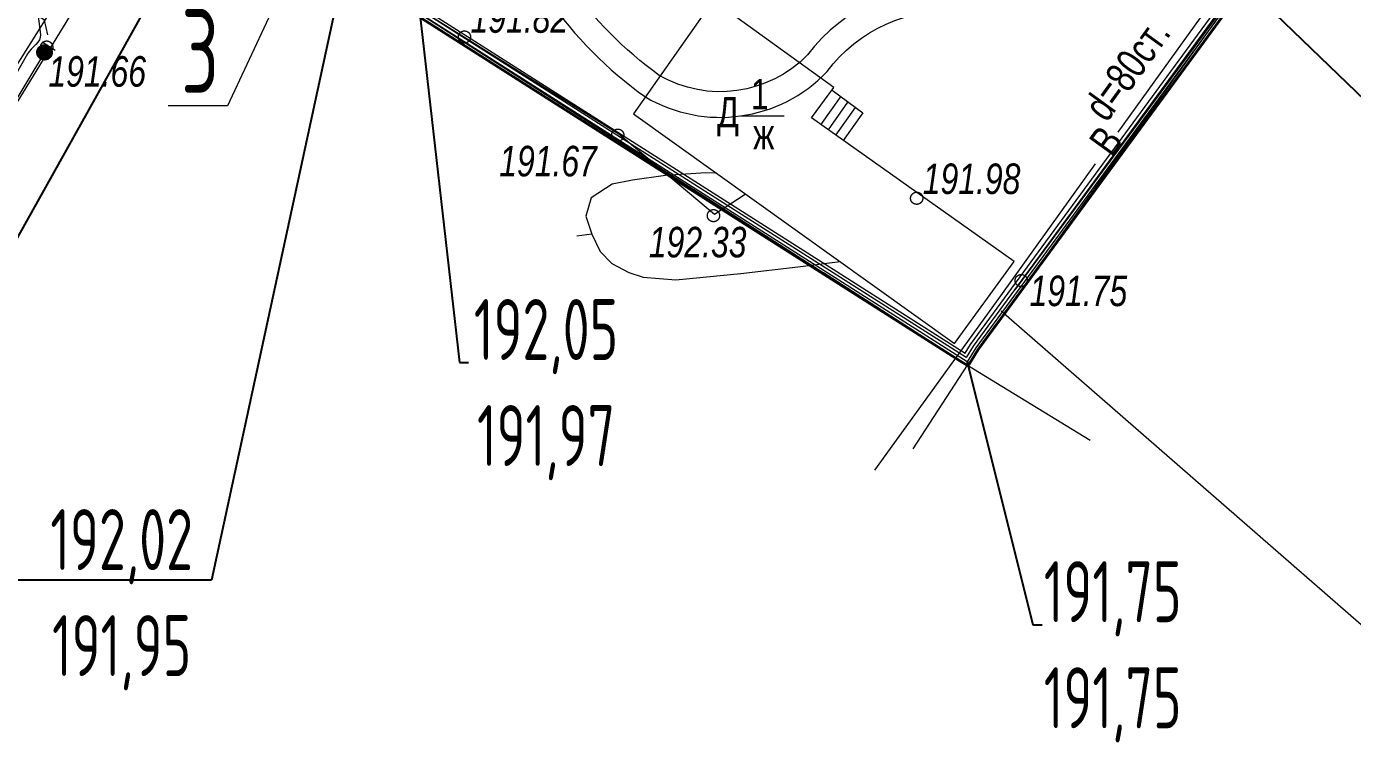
# Model space of a CAD drawing. Header units: millimetres. Extents: x -38151500 to -28914887, y -20564105 to -20349562.
# Drawn here: x -36502949 to -36459438, y -20536376 to -20512892 of the extents above; entities that cross this region are included whole.
import ezdxf
from ezdxf.xclip import XClip

# ---------------------------------------------------------------- set-up
doc = ezdxf.new("R2010")
doc.units = ezdxf.units.MM
doc.header["$MEASUREMENT"] = 0
doc.header["$XCLIPFRAME"] = 0
doc.layers.add('!!! ПОДОСНОВА', color=7, linetype='Continuous')
for name, color, linetype, lineweight in [('Новый_ГП_Верт_отметки_Ном._пера__12', 12, 'Continuous', 40), ('Новый_ГП_Верт_отметки_Ном._пера__7', 7, 'Continuous', 25), ('Новый_ГП_Граница участка_Ном._пера__1', 1, 'Continuous', 40), ('Новый_ГП_Ограждение_Ном._пера__152', 152, 'Continuous', 18), ('Новый_ГП_Текст_Ном._пера__250', 7, 'Continuous', 20), ('Новый_ГП_Тротуар_Дорожки_Ном._пера__24', 26, 'Continuous', 13), ('Чертеж_1_Новофедоровское_снт 28_07$0$tp_Здания_Ном._пера__253', 252, 'Continuous', 18), ('Чертеж_1_Новофедоровское_снт 28_07$0$tp_отметки_новые_Ном._пера__253', 252, 'Continuous', 18), ('Чертеж_1_Новофедоровское_снт 28_07$0$U_ТЕКСТ_БЕЛЫЙ_Ном._пера__253', 252, 'Continuous', 18), ('Чертеж_1_Новый_ГП_Топография_Ном._пера__253', 252, 'Continuous', 18), ('Чертеж_1_Новый_Новофедоровское_снт 28_07$0$tp_Здания_Ном._пера__253', 252, 'Continuous', 18), ('Чертеж_1_Новый_Новофедоровское_снт 28_07$0$tp_канавы_Ном._пера__253', 252, 'Continuous', 18), ('Чертеж_1_Новый_Новофедоровское_снт 28_07$0$tp_ЛЭП нн_Ном._пера__253', 252, 'Continuous', 18), ('Чертеж_1_Новый_Новофедоровское_снт 28_07$0$tp_Ограждения ДЕР_Ном._пера__253', 252, 'Continuous', 18), ('Чертеж_1_Новый_Новофедоровское_снт 28_07$0$tp_Ограждения мет_Ном._пера__253', 252, 'Continuous', 18), ('Чертеж_1_Новый_Новофедоровское_снт 28_07$0$tp_Ограждения рабица_Ном._пера__253', 252, 'Continuous', 18), ('Чертеж_1_Новый_Новофедоровское_снт 28_07$0$tp_Ограждения_Ном._пера__253', 252, 'Continuous', 18), ('Чертеж_1_Новый_Новофедоровское_снт 28_07$0$tp_Ограждения_Ном._пера__7', 7, 'Continuous', 18), ('Чертеж_1_Новый_Новофедоровское_снт 28_07$0$tp_отметки_новые_Ном._пера__7', 7, 'Continuous', 18), ('Чертеж_1_Новый_Новофедоровское_снт 28_07$0$tp_рельеф_Ном._пера__253', 252, 'Continuous', 18), ('Чертеж_1_Новый_Новофедоровское_снт 28_07$0$tp_трубы под дорогой_Ном._пера__253', 252, 'Continuous', 18), ('Чертеж_1_Новый_Новофедоровское_снт 28_07$0$U_Водопровод_Ном._пера__253', 252, 'Continuous', 18)]:
    doc.layers.add(name, color=color, linetype=linetype, lineweight=lineweight)
doc.styles.add('РЎР“Р•РќР•Р\xa0РР\xa0_РЎРўРР›Р¬_1', font='arial.ttf', dxfattribs={"width": 0.75})
doc.styles.add('РЎР“Р•РќР•Р\xa0РР\xa0_РЎРўРР›Р¬_3', font='arial.ttf', dxfattribs={"width": 0.749999})
doc.styles.add('РЎР“Р•РќР•Р\xa0РР\xa0_РЎРўРР›Р¬_6', font='', dxfattribs={"width": 0.8})
doc.styles.get('РЎР“Р•РќР•Р\xa0РР\xa0_РЎРўРР›Р¬_6').set_extended_font_data('GOST_type_A')
doc.linetypes.add('МЕЖА', pattern='A,0,[7,РіРµРЅРїРїР»Р°РЅ 2025_06_18 dima РІР°СЂРёР°РЅС‚ 21.Shx,S=39.68254,R=0,X=0,Y=1.38778e-17],-5480,0', length=5480)
doc.linetypes.add('Новофедоровское_снт 28_07$0$l474_2o', pattern='A,0,[3,РіРµРЅРїРїР»Р°РЅ 2025_06_18 dima РІР°СЂРёР°РЅС‚ 21.Shx,S=31.746032,R=0,X=0,Y=0],-5000,0', length=5000)
doc.linetypes.add('Новофедоровское_снт 28_07$0$З ДЕРЕВ', pattern='A,0,[2,РіРµРЅРїРїР»Р°РЅ 2025_06_18 dima РІР°СЂРёР°РЅС‚ 21.Shx,S=19.84127,R=0,X=0,Y=0.2],-2500,0', length=2500)
doc.linetypes.add('Новофедоровское_снт 28_07$0$ЗАБОР_СЕТКА', pattern='A,0,[1,РіРµРЅРїРїР»Р°РЅ 2025_06_18 dima РІР°СЂРёР°РЅС‚ 21.Shx,S=39.68254,R=0,X=0,Y=2.77556e-17],-5000,0', length=5000)
doc.linetypes.add('Новофедоровское_снт 28_07$0$МЕЖА', pattern='A,0,[5,РіРµРЅРїРїР»Р°РЅ 2025_06_18 dima РІР°СЂРёР°РЅС‚ 21.Shx,S=46.746032,R=0,X=0,Y=6.93889e-18],-6500,0', length=6500)

# ---------------------------------------------------------------- blocks, each defined once
blk = doc.blocks.new('Чертеж_2_1', base_point=(1613432, -7296))
at = {"layer": 'Чертеж_1_Новый_ГП_Топография_Ном._пера__253', "color": 252, "linetype": 'Новофедоровское_снт 28_07$0$МЕЖА', "lineweight": 18, "flags": 128}
for points in [[(-36508768, -20524360), (-36508728, -20524296), (-36498241, -20507196), (-36472071, -20524004), (-36460510, -20507967), (-36450594, -20495163), (-36452348, -20487946), (-36454353, -20480799), (-36459846, -20482761), (-36462701, -20481924), (-36476972, -20473145), (-36467023, -20456936), (-36474632, -20452238), (-36515663, -20519982)], [(-36477798, -20473796), (-36458398, -20485776), (-36455928, -20481776), (-36451488, -20493826), (-36461218, -20507436), (-36460358, -20507996), (-36471718, -20523486), (-36472048, -20524026), (-36472318, -20523856), (-36496798, -20508276), (-36486118, -20491166), (-36487828, -20490046)]]:
    blk.add_lwpolyline(points, close=True, dxfattribs=at)
at = {"layer": 'Чертеж_1_Новый_Новофедоровское_снт 28_07$0$tp_Здания_Ном._пера__253', "color": 252, "linetype": 'Continuous', "lineweight": 18, "flags": 128}
blk.add_lwpolyline([(-36472493, -20523295), (-36470542, -20520603), (-36477195, -20515890), (-36476455, -20514894), (-36480412, -20512035), (-36483027, -20515756)], close=True, dxfattribs=at)
for points in [[(-36476882, -20516112), (-36476239, -20515206)], [(-36476515, -20514975), (-36475505, -20515726), (-36476147, -20516632)], [(-36476637, -20516286), (-36475994, -20515379)], [(-36476392, -20516459), (-36475750, -20515552)], [(-36479482, -20515820), (-36478086, -20515820)]]:
    blk.add_lwpolyline(points, dxfattribs=at)
at = {"layer": 'Чертеж_1_Новый_Новофедоровское_снт 28_07$0$tp_канавы_Ном._пера__253', "color": 252, "linetype": 'Continuous', "lineweight": 18, "flags": 128}
blk.add_lwpolyline([(-36502564, -20512546), (-36502491, -20513161), (-36502496, -20513250), (-36502527, -20513333), (-36502580, -20513411), (-36502645, -20513486), (-36502792, -20513632), (-36502860, -20513707), (-36502915, -20513787), (-36503329, -20514524), (-36504006, -20515688), (-36504703, -20516844), (-36506129, -20519139), (-36507555, -20521431), (-36508252, -20522583), (-36508929, -20523743), (-36508942, -20523779), (-36508944, -20523820), (-36508920, -20523899), (-36508864, -20523979), (-36508791, -20524037), (-36506930, -20525023)], dxfattribs=at)
at = {"layer": 'Чертеж_1_Новый_Новофедоровское_снт 28_07$0$tp_ЛЭП нн_Ном._пера__253', "color": 252, "linetype": 'Continuous', "lineweight": 18, "flags": 128}
blk.add_lwpolyline([(-36510768, -20525995), (-36509656, -20524332), (-36489043, -20491490), (-36464006, -20451362), (-36462797, -20449768)], dxfattribs=at)
at = {"layer": 'Чертеж_1_Новый_Новофедоровское_снт 28_07$0$tp_Ограждения ДЕР_Ном._пера__253', "color": 252, "linetype": 'Новофедоровское_снт 28_07$0$З ДЕРЕВ', "lineweight": 18, "flags": 128}
blk.add_lwpolyline([(-36459846, -20482761), (-36454353, -20480799), (-36452347, -20487948), (-36450594, -20495163), (-36460510, -20507967), (-36470268, -20521186), (-36470515, -20521528)], dxfattribs=at)
at = {"layer": 'Чертеж_1_Новый_Новофедоровское_снт 28_07$0$tp_Ограждения мет_Ном._пера__253', "color": 252, "linetype": 'Новофедоровское_снт 28_07$0$l474_2o', "lineweight": 18, "flags": 128}
for points in [[(-36476796, -20520957), (-36472071, -20524004), (-36468047, -20526464)], [(-36473849, -20526750), (-36472071, -20524004)]]:
    blk.add_lwpolyline(points, dxfattribs=at)
at = {"layer": 'Чертеж_1_Новый_Новофедоровское_снт 28_07$0$tp_Ограждения рабица_Ном._пера__253', "color": 252, "linetype": 'Новофедоровское_снт 28_07$0$ЗАБОР_СЕТКА', "lineweight": 18, "flags": 128}
for points in [[(-36498241, -20507196), (-36488578, -20513241), (-36483510, -20516413), (-36480370, -20519049), (-36479365, -20518387)], [(-36502358, -20513741), (-36508729, -20524298), (-36506479, -20525612)]]:
    blk.add_lwpolyline(points, dxfattribs=at)
at = {"layer": 'Чертеж_1_Новый_Новофедоровское_снт 28_07$0$tp_Ограждения_Ном._пера__253', "color": 252, "linetype": 'Continuous', "lineweight": 18, "flags": 128}
blk.add_lwpolyline([(-36502431, -20513400), (-36502007, -20513666)], dxfattribs=at)
at = {"layer": 'Чертеж_1_Новый_Новофедоровское_снт 28_07$0$tp_Ограждения_Ном._пера__7', "color": 7, "linetype": 'Continuous', "lineweight": 18}
for p, q in [((-36502575, -20513619), (-36502140, -20513619)), ((-36502556, -20513589), (-36502161, -20513589)), ((-36502529, -20513559), (-36502188, -20513559)), ((-36502490, -20513529), (-36502227, -20513529)), ((-36502419, -20513499), (-36502299, -20513499)), ((-36502607, -20513739), (-36502108, -20513739)), ((-36502606, -20513769), (-36502111, -20513769)), ((-36502605, -20513709), (-36502111, -20513709)), ((-36502601, -20513799), (-36502115, -20513799)), ((-36502600, -20513679), (-36502117, -20513679)), ((-36502591, -20513829), (-36502124, -20513829)), ((-36502589, -20513649), (-36502126, -20513649)), ((-36502577, -20513859), (-36502139, -20513859)), ((-36502559, -20513889), (-36502158, -20513889)), ((-36502533, -20513919), (-36502184, -20513919)), ((-36502496, -20513949), (-36502221, -20513949)), ((-36502432, -20513979), (-36502282, -20513979))]:
    blk.add_line(p, q, dxfattribs=at)
blk.add_circle((-36502358, -20513741), 250, dxfattribs=at)
at = {"layer": 'Чертеж_1_Новый_Новофедоровское_снт 28_07$0$tp_отметки_новые_Ном._пера__7', "color": 7, "linetype": 'Continuous', "lineweight": 18}
for centre in [(-36488578, -20513236), (-36502288, -20513566), (-36483548, -20516456), (-36473738, -20518526), (-36480408, -20519096), (-36470308, -20521226)]:
    blk.add_circle(centre, 200, dxfattribs=at)
at = {"layer": 'Чертеж_1_Новый_Новофедоровское_снт 28_07$0$tp_рельеф_Ном._пера__253', "color": 252, "linetype": 'Continuous', "lineweight": 18, "flags": 128}
for points in [[(-36480317, -20517695), (-36480817, -20517700), (-36481978, -20517776), (-36483061, -20517928), (-36483728, -20518058), (-36484418, -20518508), (-36484592, -20519115), (-36484399, -20519705), (-36484120, -20520274), (-36483744, -20520661), (-36483185, -20520961), (-36482716, -20521111), (-36481642, -20521205), (-36479511, -20520989), (-36477641, -20520780), (-36476252, -20520604)], [(-36484399, -20519705), (-36484895, -20519770)]]:
    blk.add_lwpolyline(points, dxfattribs=at)
at = {"layer": 'Чертеж_1_Новый_Новофедоровское_снт 28_07$0$tp_трубы под дорогой_Ном._пера__253', "color": 252, "linetype": 'Continuous', "lineweight": 18, "flags": 128}
blk.add_lwpolyline([(-36502245, -20513170), (-36502354, -20512682), (-36502777, -20512414), (-36503264, -20512524)], dxfattribs=at)
at = {"layer": 'Чертеж_1_Новый_Новофедоровское_снт 28_07$0$U_Водопровод_Ном._пера__253', "color": 252, "linetype": 'Continuous', "lineweight": 18, "flags": 128}
for points in [[(-36459037, -20505099), (-36467134, -20516360)], [(-36467879, -20517396), (-36470991, -20521726), (-36475127, -20527445)]]:
    blk.add_lwpolyline(points, dxfattribs=at)
at = {"layer": 'Чертеж_1_Новофедоровское_снт 28_07$0$tp_Здания_Ном._пера__253', "color": 252, "linetype": 'Continuous', "lineweight": 18, "char_height": 1000, "style": 'РЎР“Р•РќР•Р\xa0РР\xa0_РЎРўРР›Р¬_3'}
for s, insert, attachment_point in [('\\A1;{\\pql;\\fArial|b0|i0|c204|p0;\\W0.749999;1}', (-36479177, -20515109), 4), ('\\A1;{\\pql;\\fArial|b0|i0|c204|p0;\\W0.749999;Д}', (-36480283, -20516491), 7), ('\\A1;{\\pql;\\fArial|b0|i0|c204|p0;\\W0.749999;ж}', (-36479108, -20516424), 4)]:
    blk.add_mtext(s, dxfattribs=dict(at, insert=insert, attachment_point=attachment_point))
at = {"layer": 'Чертеж_1_Новофедоровское_снт 28_07$0$tp_отметки_новые_Ном._пера__253', "color": 252, "linetype": 'Continuous', "lineweight": 18, "char_height": 1000, "attachment_point": 7, "style": 'РЎР“Р•РќР•Р\xa0РР\xa0_РЎРўРР›Р¬_1'}
for s, insert in [('\\A1;{\\pql;\\fArial|b0|i1|c204|p0;\\W0.750000;191.82}', (-36488379, -20513111)), ('\\A1;{\\pql;\\fArial|b0|i1|c204|p0;\\W0.750000;191.66}', (-36502231, -20514880)), ('\\A1;{\\pql;\\fArial|b0|i1|c204|p0;\\W0.750000;191.67}', (-36487437, -20517821)), ('\\A1;{\\pql;\\fArial|b0|i1|c204|p0;\\W0.750000;191.98}', (-36473539, -20518401)), ('\\A1;{\\pql;\\fArial|b0|i1|c204|p0;\\W0.750000;192.33}', (-36482529, -20520479)), ('\\A1;{\\pql;\\fArial|b0|i1|c204|p0;\\W0.750000;191.75}', (-36470035, -20522077))]:
    blk.add_mtext(s, dxfattribs=dict(at, insert=insert))
at = {"layer": 'Чертеж_1_Новофедоровское_снт 28_07$0$U_ТЕКСТ_БЕЛЫЙ_Ном._пера__253', "color": 252, "linetype": 'Continuous', "lineweight": 18, "char_height": 1000, "attachment_point": 7, "rotation": 54.132, "style": 'РЎР“Р•РќР•Р\xa0РР\xa0_РЎРўРР›Р¬_3'}
for s, insert in [('\\A1;{\\pql;\\fArial|b0|i0|c204|p0;\\W0.749999;d=80ст.}', (-36467490, -20516077)), ('\\A1;{\\pql;\\fArial|b0|i0|c204|p0;\\W0.749999;В}', (-36467323, -20517219))]:
    blk.add_mtext(s, dxfattribs=dict(at, insert=insert))

msp = doc.modelspace()

# ---------------------------------------------------------------- linework, layer by layer
at = {"layer": 'Новый_ГП_Верт_отметки_Ном._пера__7', "color": 7, "linetype": 'Continuous', "lineweight": 25}
for p, q in [((-36490673.9, -20506867.08), (-36488743.65, -20523913.27)), ((-36496797.87, -20508275.8), (-36509565.59, -20531096.09)), ((-36492157.63, -20509241.21), (-36496879.15, -20531055.08)), ((-36464953.67, -20509597.51), (-36439517.04, -20534158.64)), ((-36488743.65, -20523913.27), (-36488443.65, -20523913.27)), ((-36472080.91, -20523888.08), (-36469922.2, -20532512.74)), ((-36497179.15, -20531055.08), (-36503875.15, -20531055.08)), ((-36496879.15, -20531055.08), (-36497179.15, -20531055.08)), ((-36469922.2, -20532512.74), (-36469622.2, -20532512.74))]:
    msp.add_line(p, q, dxfattribs=at)
at = {"layer": 'Новый_ГП_Граница участка_Ном._пера__1', "color": 1, "linetype": 'МЕЖА', "lineweight": 40}
msp.add_lwpolyline([(-36477797.87, -20473795.8), (-36458397.87, -20485775.8), (-36455927.87, -20481775.8), (-36451487.87, -20493825.8), (-36461217.87, -20507435.8), (-36460357.87, -20507995.8), (-36471717.87, -20523485.8), (-36472047.87, -20524025.8), (-36472317.87, -20523855.8), (-36496797.87, -20508275.8), (-36486117.87, -20491165.8), (-36487827.87, -20490045.8)], close=True, dxfattribs=at)
at = {"layer": 'Новый_ГП_Ограждение_Ном._пера__152', "color": 152, "linetype": 'Continuous', "lineweight": 18}
msp.add_lwpolyline([(-36495595.52, -20506916.11), (-36496385.92, -20508182.38), (-36472145.35, -20523609.99), (-36471967.27, -20523318.57), (-36460787.35, -20508074.13), (-36461644.15, -20507516.22), (-36451824.28, -20493780.51), (-36455996.34, -20482457.67), (-36458300.24, -20486188.68), (-36477700.19, -20474208.71), (-36480034.38, -20477990.43), (-36480203.59, -20477883.78), (-36477765.31, -20473933.43), (-36458365.33, -20485913.42), (-36455950.7, -20482003.09), (-36451600.01, -20493810.7), (-36461359.97, -20507462.6), (-36460501.03, -20508021.91), (-36471801, -20523430.06), (-36472080.91, -20523888.08), (-36496660.55, -20508244.66), (-36495765.13, -20506810.13), (-36495595.65, -20506916.03)], dxfattribs=at)
msp.add_lwpolyline([(-36477732.75, -20474071.07), (-36458332.79, -20486051.05), (-36455973.52, -20482230.38), (-36451712.14, -20493795.6), (-36461502.06, -20507489.41), (-36460644.19, -20508048.02), (-36471884.14, -20523374.32), (-36472113.13, -20523749.03), (-36496523.23, -20508213.52), (-36485844.6, -20491105.7), (-36487555.42, -20489985.17)], close=True, dxfattribs=at)
at = {"layer": 'Новый_ГП_Текст_Ном._пера__250', "color": 7, "linetype": 'Continuous', "lineweight": 20}
for p, q in [((-36492623.86, -20507533.19), (-36496358.54, -20515488.9)), ((-36496658.54, -20515488.9), (-36498297.34, -20515488.9)), ((-36496358.54, -20515488.9), (-36496658.54, -20515488.9)), ((-36470971.53, -20522222.44), (-36454982.57, -20536146.19))]:
    msp.add_line(p, q, dxfattribs=at)
at = {"layer": 'Новый_ГП_Тротуар_Дорожки_Ном._пера__24', "color": 26, "linetype": 'Continuous', "lineweight": 13}
msp.add_lwpolyline([(-36465791.18, -20509216.37, -0.32180124), (-36469747.41, -20511595.41, -0.01377077), (-36472234.09, -20511552.93, 0.25527026), (-36477319.88, -20513823.85, -0.34324386), (-36482183.42, -20514494.9, -0.17120311), (-36486953.88, -20507666.93, -0.07785365), (-36487164.06, -20504795.9, -0.26369996), (-36485297.71, -20501884.26, -0.00400279), (-36483266.07, -20501158.6, 0.31752829), (-36481851.65, -20499239.8, -0.01342512), (-36481911.79, -20498783.32), (-36482813.79, -20498219.62, 0.00869833), (-36482693.88, -20499278.51, -0.30621343), (-36483535.82, -20500363.06, 0.00411393), (-36485636.76, -20501113.88, 0.26660493), (-36488002.14, -20504738.16, 0.07801415), (-36487768, -20507874.55, 0.17230908), (-36482640.4, -20515200.77, 0.34890477), (-36476679.75, -20514370.09, -0.2585313), (-36472287.01, -20512391.41, 0.01365443), (-36469775.5, -20512435.74, 0.31986094), (-36464984.73, -20509467.48), (-36465788.09, -20508965.42)], format="xyb", close=True, dxfattribs=at)

# ---------------------------------------------------------------- block references
at = {"layer": '!!! ПОДОСНОВА', "color": 252, "linetype": 'Continuous', "lineweight": 40}
ref = msp.add_blockref('Чертеж_2_1', (1613432.13, -7295.8), dxfattribs=at)
XClip(ref).set_block_clipping_path([(-36543341.8035061434, -20426134.2498699203), (-36543341.8035061434, -20517391.6082299612), (-36520761.2338567674, -20517391.6082299612), (-36515368.0961724296, -20528511.4797440507), (-36430002.2325427011, -20528511.4797440507), (-36430002.2325427011, -20426017.5390227698)])

# ---------------------------------------------------------------- texts
at = {"layer": 'Новый_ГП_Верт_отметки_Ном._пера__12', "color": 12, "linetype": 'Continuous', "lineweight": 40, "char_height": 2000, "attachment_point": 2, "style": 'РЎР“Р•РќР•Р\xa0РР\xa0_РЎРўРР›Р¬_6'}
for s, insert, line_spacing_factor in [('\\A1;{\\pqc;\\fGOST_type_A|b0|i0|c0|p0;\\W0.800000;192,05\\P\\pqc;\\fGOST_type_A|b0|i0|c0|p0;\\C7;\\W0.800000;191,97}', (-36485900.8, -20521831.01), 1.043099), ('\\A1;{\\pqc;\\fGOST_type_A|b0|i0|c0|p0;\\W0.800000;192,02\\P\\pqc;\\fGOST_type_A|b0|i0|c0|p0;\\C7;\\W0.800000;191,95}', (-36499827.52, -20528721.58), 1.043099), ('\\A1;{\\pqc;\\fGOST_type_A|b0|i0|c0|p0;\\W0.800000;191,75\\P\\pqc;\\fGOST_type_A|b0|i0|c0|p0;\\C7;\\W0.800000;191,75}', (-36467307.91, -20530430.48), 1.043725)]:
    msp.add_mtext(s, dxfattribs=dict(at, insert=insert, line_spacing_factor=line_spacing_factor))
at = {"layer": 'Новый_ГП_Текст_Ном._пера__250', "color": 7, "linetype": 'Continuous', "lineweight": 20, "insert": (-36497251.4, -20512321.32), "char_height": 2750, "attachment_point": 2, "style": 'РЎР“Р•РќР•Р\xa0РР\xa0_РЎРўРР›Р¬_6'}
msp.add_mtext('\\A1;{\\pqc;\\fGOST_type_A|b0|i0|c0|p0;\\W0.800000;3}', dxfattribs=at)

doc.saveas('drawing.dxf')
